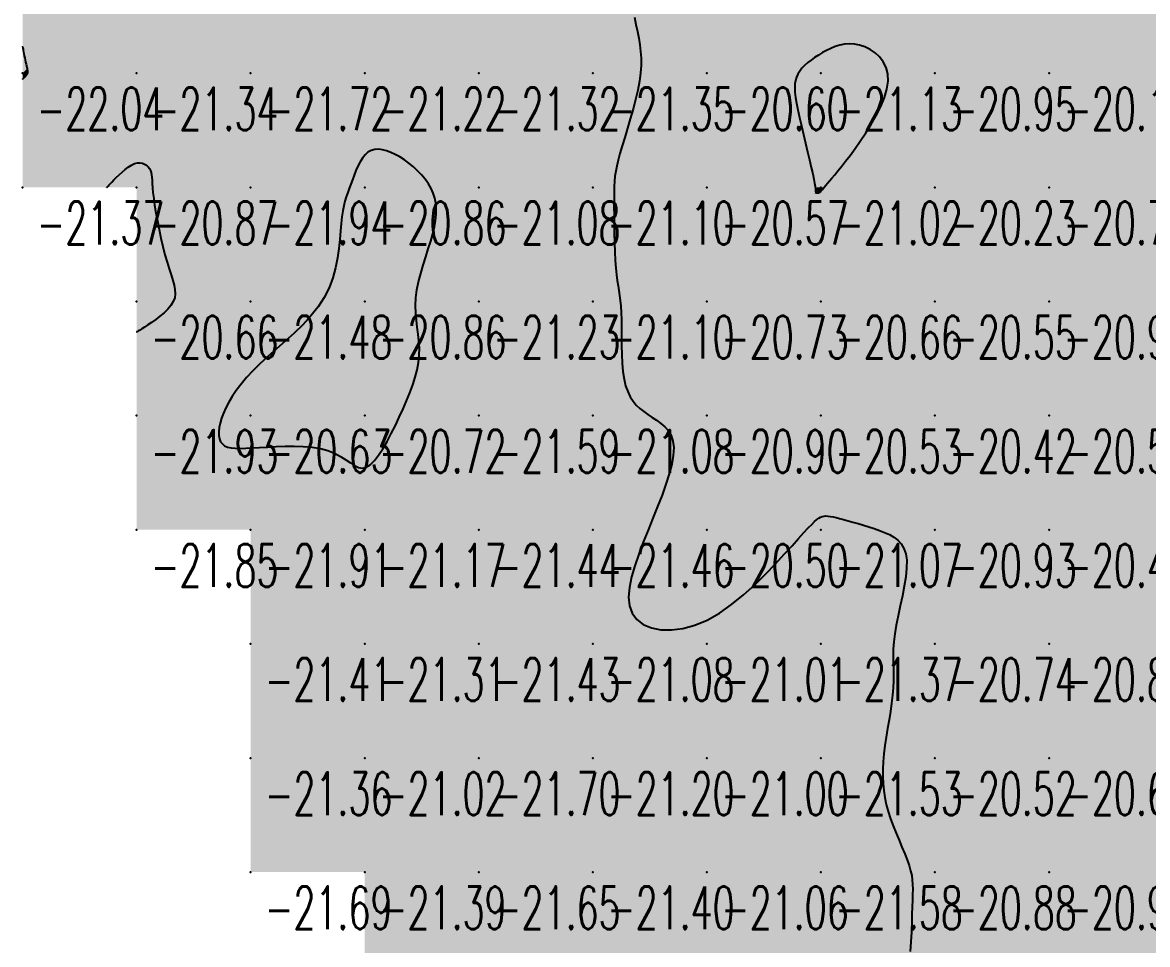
# Model space of a CAD drawing. Header units: millimetres. Extents: x 88261 to 90953, y 390274 to 392322.
# Drawn here: x 89060.2 to 89158.9, y 391240.9 to 391321.7 of the extents above; entities that cross this region are included whole.
import ezdxf
from ezdxf.enums import TextEntityAlignment as Align

# ---------------------------------------------------------------- set-up
doc = ezdxf.new("R2010")
doc.units = ezdxf.units.MM
doc.header["$LTSCALE"] = 25
for name, color, linetype in [('CN_03_00', 7, 'Continuous'), ('COTEAlt', 7, 'Continuous'), ('TN_COLORIAGE', 7, 'Continuous')]:
    doc.layers.add(name, color=color, linetype=linetype)
doc.styles.add('Simplex 1.0', font='Simplex.shx', dxfattribs={"width": 0.99, "height": 2.5})
doc.styles.get("Standard").update_dxf_attribs({"font": 'times.ttf'})

# ---------------------------------------------------------------- blocks, each defined once
blk = doc.blocks.new('COTE')
at = {"color": 0}
blk.add_point((0, 0), dxfattribs=at)
at = {"layer": 'COTEAlt'}
blk.add_attdef('ALT', text='', height=3.75, dxfattribs=at).set_placement((1.25, -1.25), align=Align.TOP_LEFT)

msp = doc.modelspace()

# ---------------------------------------------------------------- linework, layer by layer
at = {"layer": 'CN_03_00', "flags": 128}
for points, elevation in [([(89113.893, 391322.14), (89114.034, 391321.499), (89114.165, 391320.889), (89114.28, 391320.302), (89114.375, 391319.724), (89114.443, 391319.144), (89114.478, 391318.548), (89114.476, 391317.925), (89114.43, 391317.261), (89114.335, 391316.545), (89114.188, 391315.77), (89113.998, 391314.949), (89113.778, 391314.103), (89113.538, 391313.253), (89113.292, 391312.418), (89113.05, 391311.618), (89112.826, 391310.873), (89112.63, 391310.203), (89112.472, 391309.622), (89112.35, 391309.112), (89112.259, 391308.65), (89112.195, 391308.211), (89112.153, 391307.772), (89112.128, 391307.309), (89112.115, 391306.797), (89112.11, 391306.213), (89112.108, 391305.541), (89112.111, 391304.796), (89112.118, 391304.004), (89112.131, 391303.188), (89112.152, 391302.373), (89112.18, 391301.582), (89112.218, 391300.839), (89112.266, 391300.17), (89112.325, 391299.589), (89112.391, 391299.083), (89112.461, 391298.626), (89112.532, 391298.196), (89112.599, 391297.768), (89112.658, 391297.321), (89112.706, 391296.829), (89112.74, 391296.271), (89112.756, 391295.629), (89112.762, 391294.918), (89112.764, 391294.16), (89112.771, 391293.377), (89112.789, 391292.591), (89112.827, 391291.824), (89112.892, 391291.097), (89112.991, 391290.434), (89113.131, 391289.849), (89113.31, 391289.34), (89113.527, 391288.897), (89113.778, 391288.51), (89114.062, 391288.17), (89114.374, 391287.867), (89114.714, 391287.593), (89115.077, 391287.336), (89115.46, 391287.088), (89115.848, 391286.836), (89116.224, 391286.564), (89116.572, 391286.259), (89116.875, 391285.908), (89117.117, 391285.496), (89117.28, 391285.009), (89117.348, 391284.433), (89117.31, 391283.758), (89117.174, 391282.994), (89116.954, 391282.151), (89116.666, 391281.242), (89116.322, 391280.28), (89115.936, 391279.277), (89115.524, 391278.245), (89115.099, 391277.197), (89114.676, 391276.145), (89114.277, 391275.104), (89113.926, 391274.089), (89113.645, 391273.114), (89113.458, 391272.195), (89113.388, 391271.346), (89113.458, 391270.582), (89113.691, 391269.919), (89114.103, 391269.369), (89114.678, 391268.941), (89115.394, 391268.641), (89116.227, 391268.478), (89117.155, 391268.457), (89118.154, 391268.587), (89119.202, 391268.873), (89120.275, 391269.323), (89121.351, 391269.936), (89122.416, 391270.682), (89123.453, 391271.524), (89124.449, 391272.424), (89125.387, 391273.343), (89126.255, 391274.245), (89127.036, 391275.091), (89127.716, 391275.844), (89128.286, 391276.475), (89128.754, 391276.989), (89129.135, 391277.398), (89129.442, 391277.715), (89129.69, 391277.955), (89129.894, 391278.131), (89130.066, 391278.255), (89130.222, 391278.341), (89130.374, 391278.399), (89130.53, 391278.435), (89130.695, 391278.447), (89130.877, 391278.439), (89131.081, 391278.412), (89131.314, 391278.366), (89131.581, 391278.303), (89131.889, 391278.225), (89132.243, 391278.133), (89132.635, 391278.027), (89133.06, 391277.91), (89133.508, 391277.781), (89133.972, 391277.642), (89134.444, 391277.495), (89134.917, 391277.339), (89135.383, 391277.176), (89135.833, 391277.006), (89136.258, 391276.816), (89136.65, 391276.595), (89136.998, 391276.329), (89137.294, 391276.006), (89137.528, 391275.612), (89137.69, 391275.135), (89137.772, 391274.563), (89137.767, 391273.887), (89137.691, 391273.127), (89137.56, 391272.305), (89137.393, 391271.445), (89137.207, 391270.572), (89137.021, 391269.709), (89136.853, 391268.88), (89136.719, 391268.109), (89136.635, 391267.412), (89136.592, 391266.781), (89136.581, 391266.196), (89136.589, 391265.642), (89136.605, 391265.102), (89136.619, 391264.559), (89136.619, 391263.995), (89136.593, 391263.395), (89136.535, 391262.744), (89136.448, 391262.051), (89136.34, 391261.326), (89136.22, 391260.58), (89136.096, 391259.824), (89135.974, 391259.069), (89135.864, 391258.326), (89135.773, 391257.608), (89135.709, 391256.92), (89135.673, 391256.261), (89135.667, 391255.624), (89135.693, 391255.003), (89135.752, 391254.392), (89135.847, 391253.785), (89135.978, 391253.175), (89136.147, 391252.557), (89136.353, 391251.926), (89136.588, 391251.288), (89136.841, 391250.653), (89137.1, 391250.029), (89137.355, 391249.424), (89137.595, 391248.846), (89137.809, 391248.305), (89137.985, 391247.809), (89138.117, 391247.362), (89138.207, 391246.951), (89138.262, 391246.556), (89138.288, 391246.16), (89138.294, 391245.745), (89138.284, 391245.293), (89138.266, 391244.785), (89138.246, 391244.202), (89138.229, 391243.534), (89138.209, 391242.791), (89138.181, 391241.989), (89138.137, 391241.144), (89138.07, 391240.275)], -21), ([(89060.249, 391319.564), (89060.249, 391319.564), (89060.25, 391319.559), (89060.252, 391319.547), (89060.257, 391319.524), (89060.265, 391319.486), (89060.276, 391319.428), (89060.293, 391319.348), (89060.314, 391319.242), (89060.341, 391319.107), (89060.373, 391318.949), (89060.409, 391318.774), (89060.447, 391318.589), (89060.486, 391318.402), (89060.524, 391318.218), (89060.561, 391318.044), (89060.595, 391317.888), (89060.625, 391317.754), (89060.65, 391317.641), (89060.669, 391317.546), (89060.682, 391317.464), (89060.687, 391317.394), (89060.685, 391317.332), (89060.675, 391317.273), (89060.655, 391317.216), (89060.626, 391317.158), (89060.59, 391317.099), (89060.547, 391317.04), (89060.502, 391316.983), (89060.456, 391316.928), (89060.411, 391316.879), (89060.37, 391316.835), (89060.334, 391316.798), (89060.306, 391316.769), (89060.285, 391316.747), (89060.27, 391316.731), (89060.259, 391316.72), (89060.253, 391316.714), (89060.25, 391316.711), (89060.249, 391316.71), (89060.249, 391316.709)], -22), ([(89067.64, 391307.239), (89067.641, 391307.24), (89067.646, 391307.247), (89067.663, 391307.263), (89067.694, 391307.296), (89067.746, 391307.351), (89067.823, 391307.432), (89067.931, 391307.545), (89068.075, 391307.696), (89068.257, 391307.887), (89068.473, 391308.107), (89068.715, 391308.344), (89068.976, 391308.584), (89069.249, 391308.815), (89069.527, 391309.024), (89069.802, 391309.196), (89070.068, 391309.32), (89070.317, 391309.386), (89070.548, 391309.396), (89070.759, 391309.359), (89070.949, 391309.282), (89071.116, 391309.171), (89071.258, 391309.034), (89071.375, 391308.879), (89071.464, 391308.711), (89071.526, 391308.535), (89071.566, 391308.344), (89071.592, 391308.127), (89071.61, 391307.873), (89071.628, 391307.571), (89071.652, 391307.21), (89071.69, 391306.78), (89071.749, 391306.27), (89071.834, 391305.675), (89071.943, 391305.009), (89072.073, 391304.293), (89072.22, 391303.548), (89072.382, 391302.793), (89072.555, 391302.051), (89072.735, 391301.34), (89072.919, 391300.682), (89073.102, 391300.092), (89073.274, 391299.566), (89073.425, 391299.094), (89073.543, 391298.668), (89073.618, 391298.278), (89073.637, 391297.916), (89073.59, 391297.571), (89073.466, 391297.235), (89073.258, 391296.901), (89072.981, 391296.572), (89072.655, 391296.254), (89072.297, 391295.95), (89071.928, 391295.668), (89071.566, 391295.412), (89071.231, 391295.187), (89070.942, 391294.999), (89070.713, 391294.851), (89070.541, 391294.739), (89070.418, 391294.66), (89070.335, 391294.606), (89070.285, 391294.574), (89070.26, 391294.557), (89070.25, 391294.551), (89070.249, 391294.55)], -21)]:
    msp.add_lwpolyline(points, dxfattribs=dict(at, elevation=elevation))
at = {"layer": 'CN_03_00', "elevation": -21, "flags": 128}
for points in [[(89129.623, 391307.966), (89129.69, 391307.603), (89129.734, 391307.327), (89129.762, 391307.124), (89129.778, 391306.982), (89129.789, 391306.888), (89129.801, 391306.829), (89129.818, 391306.794), (89129.846, 391306.771), (89129.884, 391306.757), (89129.929, 391306.753), (89129.979, 391306.757), (89130.033, 391306.769), (89130.087, 391306.788), (89130.141, 391306.814), (89130.191, 391306.846), (89130.236, 391306.884), (89130.281, 391306.931), (89130.331, 391306.99), (89130.39, 391307.066), (89130.463, 391307.16), (89130.556, 391307.278), (89130.672, 391307.422), (89130.818, 391307.596), (89130.997, 391307.804), (89131.21, 391308.05), (89131.459, 391308.34), (89131.743, 391308.68), (89132.062, 391309.073), (89132.418, 391309.527), (89132.811, 391310.045), (89133.241, 391310.633), (89133.705, 391311.293), (89134.184, 391312.01), (89134.657, 391312.768), (89135.101, 391313.548), (89135.494, 391314.333), (89135.813, 391315.106), (89136.037, 391315.848), (89136.143, 391316.543), (89136.117, 391317.175), (89135.969, 391317.742), (89135.721, 391318.241), (89135.39, 391318.673), (89134.997, 391319.037), (89134.561, 391319.331), (89134.1, 391319.556), (89133.634, 391319.71), (89133.18, 391319.795), (89132.739, 391319.815), (89132.313, 391319.781), (89131.9, 391319.698), (89131.5, 391319.575), (89131.114, 391319.42), (89130.74, 391319.24), (89130.378, 391319.044), (89130.029, 391318.837), (89129.696, 391318.623), (89129.382, 391318.399), (89129.09, 391318.168), (89128.825, 391317.929), (89128.59, 391317.683), (89128.388, 391317.429), (89128.224, 391317.169), (89128.099, 391316.9), (89128.013, 391316.615), (89127.964, 391316.305), (89127.952, 391315.958), (89127.974, 391315.567), (89128.029, 391315.121), (89128.115, 391314.61), (89128.232, 391314.025), (89128.376, 391313.363), (89128.54, 391312.64), (89128.718, 391311.883), (89128.901, 391311.116), (89129.081, 391310.362), (89129.251, 391309.646), (89129.403, 391308.993), (89129.529, 391308.427), (89129.623, 391307.966)], [(89077.973, 391284.6), (89078.227, 391284.489), (89078.538, 391284.416), (89078.907, 391284.377), (89079.337, 391284.365), (89079.832, 391284.376), (89080.394, 391284.404), (89081.026, 391284.442), (89081.727, 391284.487), (89082.481, 391284.527), (89083.269, 391284.555), (89084.071, 391284.561), (89084.868, 391284.536), (89085.639, 391284.47), (89086.367, 391284.353), (89087.03, 391284.177), (89087.616, 391283.939), (89088.13, 391283.66), (89088.584, 391283.368), (89088.992, 391283.093), (89089.364, 391282.862), (89089.714, 391282.703), (89090.053, 391282.646), (89090.393, 391282.717), (89090.744, 391282.938), (89091.106, 391283.295), (89091.473, 391283.767), (89091.844, 391284.333), (89092.214, 391284.972), (89092.58, 391285.662), (89092.938, 391286.383), (89093.285, 391287.113), (89093.617, 391287.835), (89093.929, 391288.545), (89094.214, 391289.243), (89094.466, 391289.928), (89094.681, 391290.6), (89094.852, 391291.259), (89094.973, 391291.904), (89095.038, 391292.536), (89095.046, 391293.155), (89095.008, 391293.765), (89094.941, 391294.373), (89094.861, 391294.982), (89094.785, 391295.599), (89094.727, 391296.229), (89094.705, 391296.877), (89094.735, 391297.549), (89094.827, 391298.248), (89094.973, 391298.967), (89095.16, 391299.696), (89095.373, 391300.427), (89095.599, 391301.15), (89095.824, 391301.857), (89096.035, 391302.538), (89096.217, 391303.183), (89096.36, 391303.787), (89096.46, 391304.351), (89096.515, 391304.879), (89096.524, 391305.377), (89096.487, 391305.848), (89096.401, 391306.297), (89096.266, 391306.728), (89096.08, 391307.146), (89095.843, 391307.555), (89095.562, 391307.951), (89095.243, 391308.332), (89094.893, 391308.695), (89094.52, 391309.037), (89094.13, 391309.354), (89093.731, 391309.643), (89093.331, 391309.901), (89092.935, 391310.124), (89092.547, 391310.309), (89092.169, 391310.449), (89091.805, 391310.541), (89091.458, 391310.578), (89091.129, 391310.557), (89090.823, 391310.472), (89090.54, 391310.319), (89090.285, 391310.095), (89090.053, 391309.81), (89089.844, 391309.477), (89089.653, 391309.107), (89089.479, 391308.713), (89089.318, 391308.308), (89089.168, 391307.903), (89089.026, 391307.511), (89088.889, 391307.141), (89088.759, 391306.782), (89088.636, 391306.421), (89088.521, 391306.043), (89088.417, 391305.634), (89088.323, 391305.181), (89088.242, 391304.67), (89088.174, 391304.086), (89088.117, 391303.42), (89088.058, 391302.683), (89087.98, 391301.888), (89087.866, 391301.052), (89087.698, 391300.189), (89087.461, 391299.314), (89087.137, 391298.442), (89086.709, 391297.588), (89086.167, 391296.763), (89085.529, 391295.97), (89084.82, 391295.207), (89084.064, 391294.472), (89083.287, 391293.763), (89082.512, 391293.081), (89081.765, 391292.422), (89081.07, 391291.786), (89080.447, 391291.172), (89079.897, 391290.579), (89079.415, 391290.007), (89078.996, 391289.455), (89078.636, 391288.925), (89078.331, 391288.415), (89078.076, 391287.926), (89077.866, 391287.458), (89077.699, 391287.01), (89077.573, 391286.587), (89077.492, 391286.191), (89077.454, 391285.827), (89077.462, 391285.497), (89077.517, 391285.207), (89077.619, 391284.958), (89077.771, 391284.755), (89077.973, 391284.6)]]:
    msp.add_lwpolyline(points, close=True, dxfattribs=at)
at = {"layer": 'TN_COLORIAGE', "color": 233}
for points in [[(89060.249, 391319.564, -21.129), (89060.64, 391317.631, -21.129), (89060.249, 391327.239, -21.129), (89070.249, 391327.239, -21.129)], [(89060.761, 391317.239, -21.129), (89060.64, 391317.631, -21.129), (89070.249, 391317.239, -21.129), (89070.249, 391327.239, -21.129)], [(89070.249, 391327.239, -21.143), (89070.249, 391317.239, -21.143), (89080.249, 391327.239, -21.143)], [(89070.249, 391317.239, -21.143), (89080.249, 391317.239, -21.143), (89080.249, 391327.239, -21.143)], [(89080.249, 391317.239, -21.204), (89090.249, 391317.239, -21.204), (89090.249, 391327.239, -21.204)], [(89080.249, 391327.239, -21.204), (89080.249, 391317.239, -21.204), (89090.249, 391327.239, -21.204)], [(89090.249, 391317.239, -21.592), (89100.249, 391317.239, -21.592), (89100.249, 391327.239, -21.592)], [(89090.249, 391327.239, -21.592), (89090.249, 391317.239, -21.592), (89100.249, 391327.239, -21.592)], [(89100.249, 391327.239, -21.182), (89100.249, 391317.239, -21.182), (89110.249, 391327.239, -21.182)], [(89100.249, 391317.239, -21.182), (89110.249, 391317.239, -21.182), (89110.249, 391327.239, -21.182)], [(89110.249, 391317.239, -21), (89114.138, 391321.129, -21), (89110.249, 391327.239, -21), (89112.733, 391327.239, -21)], [(89114.138, 391321.129, -21.351), (89114.919, 391317.239, -21.351), (89110.249, 391317.239, -21.351)], [(89130.249, 391319.138, -21.13), (89133.481, 391320.471, -21.13), (89130.249, 391317.239, -21.13)], [(89133.481, 391320.471, -21.13), (89137.635, 391317.239, -21.13), (89130.249, 391317.239, -21.13)], [(89130.249, 391319.138, -21.13), (89127.791, 391317.239, -21.13), (89130.249, 391317.239, -21.13)], [(89060.249, 391316.709, -21.342), (89060.761, 391317.239, -21.342), (89060.249, 391307.239, -21.342), (89070.249, 391317.239, -21.342)], [(89060.249, 391307.239, -21), (89067.64, 391307.239, -21), (89070.249, 391317.239, -21), (89070.249, 391309.98, -21)], [(89080.249, 391317.239, -21), (89071.771, 391308.761, -21), (89070.249, 391317.239, -21), (89070.249, 391309.98, -21)], [(89080.249, 391307.239, -21), (89071.452, 391307.239, -21), (89080.249, 391317.239, -21), (89071.771, 391308.761, -21)], [(89080.249, 391307.239, -21), (89088.972, 391307.239, -21), (89090.249, 391317.239, -21), (89090.249, 391311.102, -21)], [(89080.249, 391317.239, -21.22), (89080.249, 391307.239, -21.22), (89090.249, 391317.239, -21.22)], [(89100.249, 391317.239, -21), (89093.275, 391310.266, -21), (89090.249, 391317.239, -21), (89090.249, 391311.102, -21)], [(89100.249, 391317.239, -21), (89093.275, 391310.266, -21), (89100.249, 391307.239, -21), (89096.635, 391307.239, -21)], [(89100.249, 391317.239, -21.351), (89100.249, 391307.239, -21.351), (89110.249, 391317.239, -21.351)], [(89100.249, 391307.239, -21.351), (89110.249, 391307.239, -21.351), (89110.249, 391317.239, -21.351)], [(89110.249, 391317.239, -21), (89114.919, 391317.239, -21), (89110.249, 391307.239, -21), (89112.195, 391309.185, -21)], [(89127.928, 391314.918, -21.13), (89127.791, 391317.239, -21.13), (89130.249, 391317.239, -21.13)], [(89130.249, 391317.239, -21), (89127.928, 391314.918, -21), (89130.249, 391307.239, -21), (89129.888, 391307.239, -21)], [(89130.249, 391317.239, -21), (89137.635, 391317.239, -21), (89130.249, 391307.239, -21), (89132.839, 391309.83, -21)], [(89112.08, 391307.239, -21.097), (89112.195, 391309.185, -21.097), (89110.249, 391307.239, -21.097)], [(89130.455, 391307.239, -21.016), (89132.839, 391309.83, -21.016), (89130.249, 391307.239, -21.016)], [(89072.913, 391299.903, -21.945), (89071.452, 391307.239, -21.945), (89080.249, 391307.239, -21.945)], [(89080.249, 391307.239, -21), (89072.913, 391299.903, -21), (89080.249, 391297.239, -21), (89074.408, 391297.239, -21)], [(89080.249, 391307.239, -21), (89088.972, 391307.239, -21), (89080.249, 391297.239, -21), (89088.018, 391305.009, -21)], [(89100.249, 391297.239, -21), (89094.012, 391297.239, -21), (89100.249, 391307.239, -21), (89096.664, 391303.655, -21)], [(89096.664, 391303.655, -21.078), (89096.635, 391307.239, -21.078), (89100.249, 391307.239, -21.078)], [(89100.249, 391307.239, -21.097), (89100.249, 391297.239, -21.097), (89110.249, 391307.239, -21.097)], [(89100.249, 391297.239, -21.097), (89110.249, 391297.239, -21.097), (89110.249, 391307.239, -21.097)], [(89110.249, 391297.239, -21), (89112.145, 391299.135, -21), (89110.249, 391307.239, -21), (89112.08, 391307.239, -21)], [(89129.888, 391307.239, -21.016), (89129.693, 391306.684, -21.016), (89130.249, 391307.239, -21.016)], [(89130.249, 391306.788, -21.016), (89129.693, 391306.684, -21.016), (89130.249, 391307.239, -21.016)], [(89130.455, 391307.239, -21.016), (89130.249, 391306.788, -21.016), (89130.249, 391307.239, -21.016)], [(89087.996, 391297.239, -21.482), (89088.018, 391305.009, -21.482), (89080.249, 391297.239, -21.482)], [(89112.145, 391299.135, -21.101), (89112.938, 391297.239, -21.101), (89110.249, 391297.239, -21.101)], [(89070.249, 391287.239, -21), (89077.428, 391287.239, -21), (89080.249, 391297.239, -21), (89080.249, 391291.56, -21)], [(89070.249, 391287.239, -21), (89070.249, 391294.55, -21), (89080.249, 391297.239, -21), (89074.408, 391297.239, -21)], [(89080.249, 391291.56, -21.482), (89087.996, 391297.239, -21.482), (89080.249, 391297.239, -21.482)], [(89100.249, 391287.239, -21), (89093.442, 391287.239, -21), (89100.249, 391297.239, -21), (89095.694, 391292.684, -21)], [(89095.694, 391292.684, -21.232), (89094.012, 391297.239, -21.232), (89100.249, 391297.239, -21.232)], [(89100.249, 391287.239, -21.101), (89110.249, 391287.239, -21.101), (89110.249, 391297.239, -21.101)], [(89100.249, 391297.239, -21.101), (89100.249, 391287.239, -21.101), (89110.249, 391297.239, -21.101)], [(89110.249, 391297.239, -21), (89112.938, 391297.239, -21), (89110.249, 391287.239, -21), (89112.54, 391289.531, -21)], [(89112.54, 391289.531, -21.082), (89114.846, 391287.239, -21.082), (89110.249, 391287.239, -21.082)], [(89070.249, 391287.239, -21), (89077.428, 391287.239, -21), (89070.249, 391277.239, -21), (89077.237, 391284.228, -21)], [(89100.249, 391287.239, -21), (89093.442, 391287.239, -21), (89090.249, 391277.239, -21), (89090.249, 391281.038, -21)], [(89090.249, 391277.239, -21.592), (89100.249, 391277.239, -21.592), (89100.249, 391287.239, -21.592)], [(89100.249, 391277.239, -21.082), (89110.249, 391277.239, -21.082), (89110.249, 391287.239, -21.082)], [(89100.249, 391287.239, -21.082), (89100.249, 391277.239, -21.082), (89110.249, 391287.239, -21.082)], [(89110.249, 391277.239, -21), (89118.539, 391285.529, -21), (89110.249, 391287.239, -21), (89114.846, 391287.239, -21)], [(89115.088, 391277.239, -21.464), (89118.539, 391285.529, -21.464), (89110.249, 391277.239, -21.464)], [(89080.249, 391284.379, -21.915), (89087.921, 391284.912, -21.915), (89080.249, 391277.239, -21.915)], [(89080.249, 391277.239, -21), (89087.921, 391284.912, -21), (89090.249, 391277.239, -21), (89090.249, 391281.038, -21)], [(89080.249, 391277.239, -21), (89080.249, 391284.379, -21), (89070.249, 391277.239, -21), (89077.237, 391284.228, -21)], [(89128.95, 391277.239, -21.074), (89130.249, 391278.607, -21.074), (89130.249, 391277.239, -21.074)], [(89131.386, 391278.376, -21.074), (89130.249, 391278.607, -21.074), (89130.249, 391277.239, -21.074)], [(89131.386, 391278.376, -21.074), (89135.544, 391277.239, -21.074), (89130.249, 391277.239, -21.074)], [(89080.249, 391267.239, -21.17), (89090.249, 391267.239, -21.17), (89090.249, 391277.239, -21.17)], [(89080.249, 391277.239, -21.17), (89080.249, 391267.239, -21.17), (89090.249, 391277.239, -21.17)], [(89090.249, 391277.239, -21.44), (89090.249, 391267.239, -21.44), (89100.249, 391277.239, -21.44)], [(89090.249, 391267.239, -21.44), (89100.249, 391267.239, -21.44), (89100.249, 391277.239, -21.44)], [(89100.249, 391267.239, -21.464), (89110.249, 391267.239, -21.464), (89110.249, 391277.239, -21.464)], [(89100.249, 391277.239, -21.464), (89100.249, 391267.239, -21.464), (89110.249, 391277.239, -21.464)], [(89110.249, 391277.239, -21), (89115.088, 391277.239, -21), (89110.249, 391267.239, -21), (89111.702, 391268.693, -21)], [(89130.249, 391277.239, -21), (89128.95, 391277.239, -21), (89120.249, 391267.239, -21), (89120.249, 391267.501, -21)], [(89120.249, 391267.239, -21.074), (89130.249, 391267.239, -21.074), (89130.249, 391277.239, -21.074)], [(89130.249, 391267.239, -21), (89138.734, 391275.724, -21), (89130.249, 391277.239, -21), (89135.544, 391277.239, -21)], [(89136.15, 391267.239, -21.368), (89138.734, 391275.724, -21.368), (89130.249, 391267.239, -21.368)], [(89110.249, 391267.239, -21), (89111.702, 391268.693, -21), (89120.249, 391267.239, -21), (89120.249, 391267.501, -21)], [(89080.249, 391267.239, -21.308), (89080.249, 391257.239, -21.308), (89090.249, 391267.239, -21.308)], [(89080.249, 391257.239, -21.308), (89090.249, 391257.239, -21.308), (89090.249, 391267.239, -21.308)], [(89090.249, 391267.239, -21.43), (89090.249, 391257.239, -21.43), (89100.249, 391267.239, -21.43)], [(89090.249, 391257.239, -21.43), (89100.249, 391257.239, -21.43), (89100.249, 391267.239, -21.43)], [(89100.249, 391257.239, -21.084), (89110.249, 391257.239, -21.084), (89110.249, 391267.239, -21.084)], [(89100.249, 391267.239, -21.084), (89100.249, 391257.239, -21.084), (89110.249, 391267.239, -21.084)], [(89110.249, 391267.239, -21.013), (89110.249, 391257.239, -21.013), (89120.249, 391267.239, -21.013)], [(89110.249, 391257.239, -21.013), (89120.249, 391257.239, -21.013), (89120.249, 391267.239, -21.013)], [(89120.249, 391267.239, -21.368), (89120.249, 391257.239, -21.368), (89130.249, 391267.239, -21.368)], [(89120.249, 391257.239, -21.368), (89130.249, 391257.239, -21.368), (89130.249, 391267.239, -21.368)], [(89130.249, 391257.239, -21), (89136.982, 391263.972, -21), (89130.249, 391267.239, -21), (89136.15, 391267.239, -21)], [(89135.483, 391257.239, -21.526), (89136.982, 391263.972, -21.526), (89130.249, 391257.239, -21.526)], [(89080.249, 391257.239, -21.017), (89080.249, 391247.239, -21.017), (89090.249, 391257.239, -21.017)], [(89080.249, 391247.239, -21.017), (89090.249, 391247.239, -21.017), (89090.249, 391257.239, -21.017)], [(89090.249, 391247.239, -21.701), (89100.249, 391247.239, -21.701), (89100.249, 391257.239, -21.701)], [(89090.249, 391257.239, -21.701), (89090.249, 391247.239, -21.701), (89100.249, 391257.239, -21.701)], [(89100.249, 391247.239, -21.2), (89110.249, 391247.239, -21.2), (89110.249, 391257.239, -21.2)], [(89100.249, 391257.239, -21.2), (89100.249, 391247.239, -21.2), (89110.249, 391257.239, -21.2)], [(89110.249, 391257.239, -21.002), (89110.249, 391247.239, -21.002), (89120.249, 391257.239, -21.002)], [(89110.249, 391247.239, -21.002), (89120.249, 391247.239, -21.002), (89120.249, 391257.239, -21.002)], [(89120.249, 391257.239, -21.526), (89120.249, 391247.239, -21.526), (89130.249, 391257.239, -21.526)], [(89120.249, 391247.239, -21.526), (89130.249, 391247.239, -21.526), (89130.249, 391257.239, -21.526)], [(89130.249, 391247.239, -21), (89135.724, 391252.715, -21), (89130.249, 391257.239, -21), (89135.483, 391257.239, -21)], [(89135.724, 391252.715, -21.58), (89138.498, 391247.239, -21.58), (89130.249, 391247.239, -21.58)], [(89090.249, 391237.239, -21.649), (89100.249, 391237.239, -21.649), (89100.249, 391247.239, -21.649)], [(89090.249, 391247.239, -21.649), (89090.249, 391237.239, -21.649), (89100.249, 391247.239, -21.649)], [(89100.249, 391237.239, -21.396), (89110.249, 391237.239, -21.396), (89110.249, 391247.239, -21.396)], [(89100.249, 391247.239, -21.396), (89100.249, 391237.239, -21.396), (89110.249, 391247.239, -21.396)], [(89110.249, 391247.239, -21.065), (89110.249, 391237.239, -21.065), (89120.249, 391247.239, -21.065)], [(89110.249, 391237.239, -21.065), (89120.249, 391237.239, -21.065), (89120.249, 391247.239, -21.065)], [(89120.249, 391237.239, -21.58), (89130.249, 391237.239, -21.58), (89130.249, 391247.239, -21.58)], [(89120.249, 391247.239, -21.58), (89120.249, 391237.239, -21.58), (89130.249, 391247.239, -21.58)], [(89130.249, 391247.239, -21), (89138.498, 391247.239, -21), (89130.249, 391237.239, -21), (89138.193, 391245.184, -21)], [(89138.193, 391245.184, -21.476), (89138.203, 391237.239, -21.476), (89130.249, 391237.239, -21.476)]]:
    msp.add_solid(points, dxfattribs=at)
at = {"layer": 'TN_COLORIAGE', "color": 223}
for points in [[(89112.733, 391327.239, -20.449), (89114.138, 391321.129, -20.449), (89120.249, 391327.239, -20.449)], [(89114.919, 391317.239, -20.449), (89114.138, 391321.129, -20.449), (89120.249, 391317.239, -20.449), (89120.249, 391327.239, -20.449)], [(89120.249, 391327.239, -20.444), (89120.249, 391317.239, -20.444), (89130.249, 391327.239, -20.444)], [(89127.791, 391317.239, -20.444), (89130.249, 391319.138, -20.444), (89120.249, 391317.239, -20.444), (89130.249, 391327.239, -20.444)], [(89133.481, 391320.471, -20.444), (89130.249, 391319.138, -20.444), (89140.249, 391327.239, -20.444), (89130.249, 391327.239, -20.444)], [(89137.635, 391317.239, -20.727), (89133.481, 391320.471, -20.727), (89140.249, 391317.239, -20.727), (89140.249, 391327.239, -20.727)], [(89140.249, 391327.239, -20.392), (89140.249, 391317.239, -20.392), (89150.249, 391327.239, -20.392)], [(89140.249, 391317.239, -20.392), (89150.249, 391317.239, -20.392), (89150.249, 391327.239, -20.392)], [(89150.249, 391327.239, -20.629), (89150.249, 391317.239, -20.629), (89160.249, 391327.239, -20.629)], [(89150.249, 391317.239, -20.629), (89160.249, 391317.239, -20.629), (89160.249, 391327.239, -20.629)], [(89112.195, 391309.185, -20.569), (89112.08, 391307.239, -20.569), (89120.249, 391317.239, -20.569), (89120.249, 391307.239, -20.569)], [(89112.195, 391309.185, -20.6), (89114.919, 391317.239, -20.6), (89120.249, 391317.239, -20.6)], [(89127.791, 391317.239, -20.569), (89127.928, 391314.918, -20.569), (89120.249, 391317.239, -20.569), (89120.249, 391307.239, -20.569)], [(89132.839, 391309.83, -20.234), (89130.455, 391307.239, -20.234), (89140.249, 391317.239, -20.234), (89140.249, 391307.239, -20.234)], [(89132.839, 391309.83, -20.954), (89137.635, 391317.239, -20.954), (89140.249, 391317.239, -20.954)], [(89140.249, 391317.239, -20.14), (89140.249, 391307.239, -20.14), (89150.249, 391317.239, -20.14)], [(89140.249, 391307.239, -20.14), (89150.249, 391307.239, -20.14), (89150.249, 391317.239, -20.14)], [(89150.249, 391317.239, -20.737), (89150.249, 391307.239, -20.737), (89160.249, 391317.239, -20.737)], [(89150.249, 391307.239, -20.737), (89160.249, 391307.239, -20.737), (89160.249, 391317.239, -20.737)], [(89129.888, 391307.239, -20.569), (89127.928, 391314.918, -20.569), (89120.249, 391307.239, -20.569)], [(89090.249, 391311.102, -20.862), (89088.972, 391307.239, -20.862), (89090.249, 391307.239, -20.862)], [(89090.249, 391311.102, -20.862), (89093.275, 391310.266, -20.862), (89090.249, 391307.239, -20.862)], [(89096.635, 391307.239, -20.862), (89093.275, 391310.266, -20.862), (89090.249, 391307.239, -20.862)], [(89070.249, 391309.98, -20.871), (89067.64, 391307.239, -20.871), (89070.249, 391307.239, -20.871)], [(89070.249, 391309.98, -20.871), (89071.771, 391308.761, -20.871), (89070.249, 391307.239, -20.871)], [(89071.771, 391308.761, -20.871), (89071.452, 391307.239, -20.871), (89070.249, 391307.239, -20.871)], [(89071.452, 391307.239, -20.657), (89072.913, 391299.903, -20.657), (89070.249, 391307.239, -20.657), (89070.249, 391297.239, -20.657)], [(89088.018, 391305.009, -20.86), (89087.996, 391297.239, -20.86), (89090.249, 391307.239, -20.86), (89090.249, 391297.239, -20.86)], [(89088.018, 391305.009, -20.862), (89088.972, 391307.239, -20.862), (89090.249, 391307.239, -20.862)], [(89096.635, 391307.239, -20.86), (89096.664, 391303.655, -20.86), (89090.249, 391307.239, -20.86), (89090.249, 391297.239, -20.86)], [(89112.08, 391307.239, -20.569), (89112.145, 391299.135, -20.569), (89120.249, 391307.239, -20.569)], [(89112.938, 391297.239, -20.569), (89112.145, 391299.135, -20.569), (89120.249, 391297.239, -20.569), (89120.249, 391307.239, -20.569)], [(89129.693, 391306.684, -20.569), (89129.888, 391307.239, -20.569), (89120.249, 391297.239, -20.569), (89120.249, 391307.239, -20.569)], [(89130.249, 391306.788, -20.234), (89130.455, 391307.239, -20.234), (89130.249, 391297.239, -20.234), (89140.249, 391307.239, -20.234)], [(89130.249, 391297.239, -20.234), (89140.249, 391297.239, -20.234), (89140.249, 391307.239, -20.234)], [(89140.249, 391307.239, -20.757), (89140.249, 391297.239, -20.757), (89150.249, 391307.239, -20.757)], [(89140.249, 391297.239, -20.757), (89150.249, 391297.239, -20.757), (89150.249, 391307.239, -20.757)], [(89150.249, 391307.239, -20.377), (89150.249, 391297.239, -20.377), (89160.249, 391307.239, -20.377)], [(89150.249, 391297.239, -20.377), (89160.249, 391297.239, -20.377), (89160.249, 391307.239, -20.377)], [(89129.693, 391306.684, -20.659), (89130.249, 391306.788, -20.659), (89120.249, 391297.239, -20.659), (89130.249, 391297.239, -20.659)], [(89096.664, 391303.655, -20.86), (89094.012, 391297.239, -20.86), (89090.249, 391297.239, -20.86)], [(89074.408, 391297.239, -20.657), (89072.913, 391299.903, -20.657), (89070.249, 391297.239, -20.657)], [(89074.408, 391297.239, -20.657), (89070.249, 391294.55, -20.657), (89070.249, 391297.239, -20.657)], [(89080.249, 391287.239, -20.86), (89090.249, 391287.239, -20.86), (89090.249, 391297.239, -20.86)], [(89087.996, 391297.239, -20.633), (89080.249, 391291.56, -20.633), (89090.249, 391297.239, -20.633), (89080.249, 391287.239, -20.633)], [(89094.012, 391297.239, -20.722), (89095.694, 391292.684, -20.722), (89090.249, 391297.239, -20.722), (89090.249, 391287.239, -20.722)], [(89112.54, 391289.531, -20.726), (89112.938, 391297.239, -20.726), (89120.249, 391297.239, -20.726)], [(89114.846, 391287.239, -20.726), (89112.54, 391289.531, -20.726), (89120.249, 391287.239, -20.726), (89120.249, 391297.239, -20.726)], [(89120.249, 391297.239, -20.659), (89120.249, 391287.239, -20.659), (89130.249, 391297.239, -20.659)], [(89120.249, 391287.239, -20.659), (89130.249, 391287.239, -20.659), (89130.249, 391297.239, -20.659)], [(89130.249, 391297.239, -20.555), (89130.249, 391287.239, -20.555), (89140.249, 391297.239, -20.555)], [(89130.249, 391287.239, -20.555), (89140.249, 391287.239, -20.555), (89140.249, 391297.239, -20.555)], [(89140.249, 391297.239, -20.916), (89140.249, 391287.239, -20.916), (89150.249, 391297.239, -20.916)], [(89140.249, 391287.239, -20.916), (89150.249, 391287.239, -20.916), (89150.249, 391297.239, -20.916)], [(89150.249, 391297.239, -20.717), (89150.249, 391287.239, -20.717), (89160.249, 391297.239, -20.717)], [(89150.249, 391287.239, -20.717), (89160.249, 391287.239, -20.717), (89160.249, 391297.239, -20.717)], [(89095.694, 391292.684, -20.722), (89093.442, 391287.239, -20.722), (89090.249, 391287.239, -20.722)], [(89080.249, 391291.56, -20.633), (89077.428, 391287.239, -20.633), (89080.249, 391287.239, -20.633)], [(89077.237, 391284.228, -20.633), (89077.428, 391287.239, -20.633), (89080.249, 391287.239, -20.633)], [(89077.237, 391284.228, -20.633), (89080.249, 391284.379, -20.633), (89080.249, 391287.239, -20.633)], [(89087.921, 391284.912, -20.633), (89080.249, 391284.379, -20.633), (89090.249, 391287.239, -20.633), (89080.249, 391287.239, -20.633)], [(89090.249, 391281.038, -20.722), (89087.921, 391284.912, -20.722), (89090.249, 391287.239, -20.722)], [(89090.249, 391281.038, -20.722), (89093.442, 391287.239, -20.722), (89090.249, 391287.239, -20.722)], [(89114.846, 391287.239, -20.904), (89118.539, 391285.529, -20.904), (89120.249, 391287.239, -20.904)], [(89118.539, 391285.529, -20.505), (89115.088, 391277.239, -20.505), (89120.249, 391287.239, -20.505), (89120.249, 391277.239, -20.505)], [(89120.249, 391287.239, -20.533), (89120.249, 391277.239, -20.533), (89130.249, 391287.239, -20.533)], [(89130.249, 391278.607, -20.505), (89128.95, 391277.239, -20.505), (89130.249, 391287.239, -20.505), (89120.249, 391277.239, -20.505)], [(89130.249, 391278.607, -20.424), (89131.386, 391278.376, -20.424), (89130.249, 391287.239, -20.424), (89140.249, 391287.239, -20.424)], [(89135.544, 391277.239, -20.424), (89131.386, 391278.376, -20.424), (89140.249, 391277.239, -20.424), (89140.249, 391287.239, -20.424)], [(89140.249, 391287.239, -20.511), (89140.249, 391277.239, -20.511), (89150.249, 391287.239, -20.511)], [(89140.249, 391277.239, -20.511), (89150.249, 391277.239, -20.511), (89150.249, 391287.239, -20.511)], [(89150.249, 391287.239, -20.695), (89150.249, 391277.239, -20.695), (89160.249, 391287.239, -20.695)], [(89150.249, 391277.239, -20.695), (89160.249, 391277.239, -20.695), (89160.249, 391287.239, -20.695)], [(89111.702, 391268.693, -20.505), (89115.088, 391277.239, -20.505), (89120.249, 391277.239, -20.505)], [(89120.249, 391267.501, -20.505), (89111.702, 391268.693, -20.505), (89120.249, 391277.239, -20.505)], [(89120.249, 391267.501, -20.505), (89128.95, 391277.239, -20.505), (89120.249, 391277.239, -20.505)], [(89135.544, 391277.239, -20.934), (89138.734, 391275.724, -20.934), (89140.249, 391277.239, -20.934)], [(89138.734, 391275.724, -20.745), (89136.15, 391267.239, -20.745), (89140.249, 391277.239, -20.745), (89140.249, 391267.239, -20.745)], [(89140.249, 391277.239, -20.42), (89140.249, 391267.239, -20.42), (89150.249, 391277.239, -20.42)], [(89140.249, 391267.239, -20.42), (89150.249, 391267.239, -20.42), (89150.249, 391277.239, -20.42)], [(89150.249, 391277.239, -20.711), (89150.249, 391267.239, -20.711), (89160.249, 391277.239, -20.711)], [(89150.249, 391267.239, -20.711), (89160.249, 391267.239, -20.711), (89160.249, 391277.239, -20.711)], [(89136.982, 391263.972, -20.521), (89135.483, 391257.239, -20.521), (89140.249, 391267.239, -20.521), (89140.249, 391257.239, -20.521)], [(89136.15, 391267.239, -20.745), (89136.982, 391263.972, -20.745), (89140.249, 391267.239, -20.745)], [(89140.249, 391267.239, -20.86), (89140.249, 391257.239, -20.86), (89150.249, 391267.239, -20.86)], [(89140.249, 391257.239, -20.86), (89150.249, 391257.239, -20.86), (89150.249, 391267.239, -20.86)], [(89150.249, 391267.239, -20.37), (89150.249, 391257.239, -20.37), (89160.249, 391267.239, -20.37)], [(89150.249, 391257.239, -20.37), (89160.249, 391257.239, -20.37), (89160.249, 391267.239, -20.37)], [(89135.483, 391257.239, -20.521), (89135.724, 391252.715, -20.521), (89140.249, 391257.239, -20.521)], [(89138.498, 391247.239, -20.521), (89135.724, 391252.715, -20.521), (89140.249, 391247.239, -20.521), (89140.249, 391257.239, -20.521)], [(89140.249, 391257.239, -20.674), (89140.249, 391247.239, -20.674), (89150.249, 391257.239, -20.674)], [(89140.249, 391247.239, -20.674), (89150.249, 391247.239, -20.674), (89150.249, 391257.239, -20.674)], [(89150.249, 391257.239, -20.383), (89150.249, 391247.239, -20.383), (89160.249, 391257.239, -20.383)], [(89150.249, 391247.239, -20.383), (89160.249, 391247.239, -20.383), (89160.249, 391257.239, -20.383)], [(89138.193, 391245.184, -20.877), (89138.498, 391247.239, -20.877), (89140.249, 391247.239, -20.877)], [(89138.203, 391237.239, -20.877), (89138.193, 391245.184, -20.877), (89140.249, 391237.239, -20.877), (89140.249, 391247.239, -20.877)], [(89140.249, 391247.239, -20.938), (89140.249, 391237.239, -20.938), (89150.249, 391247.239, -20.938)], [(89140.249, 391237.239, -20.938), (89150.249, 391237.239, -20.938), (89150.249, 391247.239, -20.938)], [(89150.249, 391247.239, -20.965), (89150.249, 391237.239, -20.965), (89160.249, 391247.239, -20.965)], [(89150.249, 391237.239, -20.965), (89160.249, 391237.239, -20.965), (89160.249, 391247.239, -20.965)]]:
    msp.add_solid(points, dxfattribs=at)
at = {"layer": 'TN_COLORIAGE', "color": 243}
for points in [[(89060.64, 391317.631, -22.035), (89060.249, 391319.564, -22.035), (89060.249, 391317.239, -22.035)], [(89060.64, 391317.631, -22.035), (89060.761, 391317.239, -22.035), (89060.249, 391317.239, -22.035)], [(89060.761, 391317.239, -22.035), (89060.249, 391316.709, -22.035), (89060.249, 391317.239, -22.035)]]:
    msp.add_solid(points, dxfattribs=at)

# ---------------------------------------------------------------- block references
at = {"layer": 'COTEAlt'}
ref = msp.add_blockref('COTE', (89060.249, 391317.239), dxfattribs=at)
ref.add_attrib('ALT', '-22.04', dxfattribs={"height": 3.75, "style": 'Simplex 1.0', "width": 0.6}).set_placement((89061.499, 391315.989), align=Align.TOP_LEFT)
ref = msp.add_blockref('COTE', (89070.249, 391317.239), dxfattribs=at)
ref.add_attrib('ALT', '-21.34', dxfattribs={"height": 3.75, "style": 'Simplex 1.0', "width": 0.6}).set_placement((89071.499, 391315.989), align=Align.TOP_LEFT)
ref = msp.add_blockref('COTE', (89080.249, 391317.239), dxfattribs=at)
ref.add_attrib('ALT', '-21.72', dxfattribs={"height": 3.75, "style": 'Simplex 1.0', "width": 0.6}).set_placement((89081.499, 391315.989), align=Align.TOP_LEFT)
ref = msp.add_blockref('COTE', (89090.249, 391317.239), dxfattribs=at)
ref.add_attrib('ALT', '-21.22', dxfattribs={"height": 3.75, "style": 'Simplex 1.0', "width": 0.6}).set_placement((89091.499, 391315.989), align=Align.TOP_LEFT)
ref = msp.add_blockref('COTE', (89100.249, 391317.239), dxfattribs=at)
ref.add_attrib('ALT', '-21.32', dxfattribs={"height": 3.75, "style": 'Simplex 1.0', "width": 0.6}).set_placement((89101.499, 391315.989), align=Align.TOP_LEFT)
ref = msp.add_blockref('COTE', (89110.249, 391317.239), dxfattribs=at)
ref.add_attrib('ALT', '-21.35', dxfattribs={"height": 3.75, "style": 'Simplex 1.0', "width": 0.6}).set_placement((89111.499, 391315.989), align=Align.TOP_LEFT)
ref = msp.add_blockref('COTE', (89120.249, 391317.239), dxfattribs=at)
ref.add_attrib('ALT', '-20.60', dxfattribs={"height": 3.75, "style": 'Simplex 1.0', "width": 0.6}).set_placement((89121.499, 391315.989), align=Align.TOP_LEFT)
ref = msp.add_blockref('COTE', (89130.249, 391317.239), dxfattribs=at)
ref.add_attrib('ALT', '-21.13', dxfattribs={"height": 3.75, "style": 'Simplex 1.0', "width": 0.6}).set_placement((89131.499, 391315.989), align=Align.TOP_LEFT)
ref = msp.add_blockref('COTE', (89140.249, 391317.239), dxfattribs=at)
ref.add_attrib('ALT', '-20.95', dxfattribs={"height": 3.75, "style": 'Simplex 1.0', "width": 0.6}).set_placement((89141.499, 391315.989), align=Align.TOP_LEFT)
ref = msp.add_blockref('COTE', (89150.249, 391317.239), dxfattribs=at)
ref.add_attrib('ALT', '-20.14', dxfattribs={"height": 3.75, "style": 'Simplex 1.0', "width": 0.6}).set_placement((89151.499, 391315.989), align=Align.TOP_LEFT)
ref = msp.add_blockref('COTE', (89060.249, 391307.239), dxfattribs=at)
ref.add_attrib('ALT', '-21.37', dxfattribs={"height": 3.75, "style": 'Simplex 1.0', "width": 0.6}).set_placement((89061.499, 391305.989), align=Align.TOP_LEFT)
ref = msp.add_blockref('COTE', (89070.249, 391307.239), dxfattribs=at)
ref.add_attrib('ALT', '-20.87', dxfattribs={"height": 3.75, "style": 'Simplex 1.0', "width": 0.6}).set_placement((89071.499, 391305.989), align=Align.TOP_LEFT)
ref = msp.add_blockref('COTE', (89080.249, 391307.239), dxfattribs=at)
ref.add_attrib('ALT', '-21.94', dxfattribs={"height": 3.75, "style": 'Simplex 1.0', "width": 0.6}).set_placement((89081.499, 391305.989), align=Align.TOP_LEFT)
ref = msp.add_blockref('COTE', (89090.249, 391307.239), dxfattribs=at)
ref.add_attrib('ALT', '-20.86', dxfattribs={"height": 3.75, "style": 'Simplex 1.0', "width": 0.6}).set_placement((89091.499, 391305.989), align=Align.TOP_LEFT)
ref = msp.add_blockref('COTE', (89100.249, 391307.239), dxfattribs=at)
ref.add_attrib('ALT', '-21.08', dxfattribs={"height": 3.75, "style": 'Simplex 1.0', "width": 0.6}).set_placement((89101.499, 391305.989), align=Align.TOP_LEFT)
ref = msp.add_blockref('COTE', (89110.249, 391307.239), dxfattribs=at)
ref.add_attrib('ALT', '-21.10', dxfattribs={"height": 3.75, "style": 'Simplex 1.0', "width": 0.6}).set_placement((89111.499, 391305.989), align=Align.TOP_LEFT)
ref = msp.add_blockref('COTE', (89120.249, 391307.239), dxfattribs=at)
ref.add_attrib('ALT', '-20.57', dxfattribs={"height": 3.75, "style": 'Simplex 1.0', "width": 0.6}).set_placement((89121.499, 391305.989), align=Align.TOP_LEFT)
ref = msp.add_blockref('COTE', (89130.249, 391307.239), dxfattribs=at)
ref.add_attrib('ALT', '-21.02', dxfattribs={"height": 3.75, "style": 'Simplex 1.0', "width": 0.6}).set_placement((89131.499, 391305.989), align=Align.TOP_LEFT)
ref = msp.add_blockref('COTE', (89140.249, 391307.239), dxfattribs=at)
ref.add_attrib('ALT', '-20.23', dxfattribs={"height": 3.75, "style": 'Simplex 1.0', "width": 0.6}).set_placement((89141.499, 391305.989), align=Align.TOP_LEFT)
ref = msp.add_blockref('COTE', (89150.249, 391307.239), dxfattribs=at)
ref.add_attrib('ALT', '-20.76', dxfattribs={"height": 3.75, "style": 'Simplex 1.0', "width": 0.6}).set_placement((89151.499, 391305.989), align=Align.TOP_LEFT)
ref = msp.add_blockref('COTE', (89070.249, 391297.239), dxfattribs=at)
ref.add_attrib('ALT', '-20.66', dxfattribs={"height": 3.75, "style": 'Simplex 1.0', "width": 0.6}).set_placement((89071.499, 391295.989), align=Align.TOP_LEFT)
ref = msp.add_blockref('COTE', (89080.249, 391297.239), dxfattribs=at)
ref.add_attrib('ALT', '-21.48', dxfattribs={"height": 3.75, "style": 'Simplex 1.0', "width": 0.6}).set_placement((89081.499, 391295.989), align=Align.TOP_LEFT)
ref = msp.add_blockref('COTE', (89090.249, 391297.239), dxfattribs=at)
ref.add_attrib('ALT', '-20.86', dxfattribs={"height": 3.75, "style": 'Simplex 1.0', "width": 0.6}).set_placement((89091.499, 391295.989), align=Align.TOP_LEFT)
ref = msp.add_blockref('COTE', (89100.249, 391297.239), dxfattribs=at)
ref.add_attrib('ALT', '-21.23', dxfattribs={"height": 3.75, "style": 'Simplex 1.0', "width": 0.6}).set_placement((89101.499, 391295.989), align=Align.TOP_LEFT)
ref = msp.add_blockref('COTE', (89110.249, 391297.239), dxfattribs=at)
ref.add_attrib('ALT', '-21.10', dxfattribs={"height": 3.75, "style": 'Simplex 1.0', "width": 0.6}).set_placement((89111.499, 391295.989), align=Align.TOP_LEFT)
ref = msp.add_blockref('COTE', (89120.249, 391297.239), dxfattribs=at)
ref.add_attrib('ALT', '-20.73', dxfattribs={"height": 3.75, "style": 'Simplex 1.0', "width": 0.6}).set_placement((89121.499, 391295.989), align=Align.TOP_LEFT)
ref = msp.add_blockref('COTE', (89130.249, 391297.239), dxfattribs=at)
ref.add_attrib('ALT', '-20.66', dxfattribs={"height": 3.75, "style": 'Simplex 1.0', "width": 0.6}).set_placement((89131.499, 391295.989), align=Align.TOP_LEFT)
ref = msp.add_blockref('COTE', (89140.249, 391297.239), dxfattribs=at)
ref.add_attrib('ALT', '-20.55', dxfattribs={"height": 3.75, "style": 'Simplex 1.0', "width": 0.6}).set_placement((89141.499, 391295.989), align=Align.TOP_LEFT)
ref = msp.add_blockref('COTE', (89150.249, 391297.239), dxfattribs=at)
ref.add_attrib('ALT', '-20.92', dxfattribs={"height": 3.75, "style": 'Simplex 1.0', "width": 0.6}).set_placement((89151.499, 391295.989), align=Align.TOP_LEFT)
ref = msp.add_blockref('COTE', (89070.249, 391287.239), dxfattribs=at)
ref.add_attrib('ALT', '-21.93', dxfattribs={"height": 3.75, "style": 'Simplex 1.0', "width": 0.6}).set_placement((89071.499, 391285.989), align=Align.TOP_LEFT)
ref = msp.add_blockref('COTE', (89080.249, 391287.239), dxfattribs=at)
ref.add_attrib('ALT', '-20.63', dxfattribs={"height": 3.75, "style": 'Simplex 1.0', "width": 0.6}).set_placement((89081.499, 391285.989), align=Align.TOP_LEFT)
ref = msp.add_blockref('COTE', (89090.249, 391287.239), dxfattribs=at)
ref.add_attrib('ALT', '-20.72', dxfattribs={"height": 3.75, "style": 'Simplex 1.0', "width": 0.6}).set_placement((89091.499, 391285.989), align=Align.TOP_LEFT)
ref = msp.add_blockref('COTE', (89100.249, 391287.239), dxfattribs=at)
ref.add_attrib('ALT', '-21.59', dxfattribs={"height": 3.75, "style": 'Simplex 1.0', "width": 0.6}).set_placement((89101.499, 391285.989), align=Align.TOP_LEFT)
ref = msp.add_blockref('COTE', (89110.249, 391287.239), dxfattribs=at)
ref.add_attrib('ALT', '-21.08', dxfattribs={"height": 3.75, "style": 'Simplex 1.0', "width": 0.6}).set_placement((89111.499, 391285.989), align=Align.TOP_LEFT)
ref = msp.add_blockref('COTE', (89120.249, 391287.239), dxfattribs=at)
ref.add_attrib('ALT', '-20.90', dxfattribs={"height": 3.75, "style": 'Simplex 1.0', "width": 0.6}).set_placement((89121.499, 391285.989), align=Align.TOP_LEFT)
ref = msp.add_blockref('COTE', (89130.249, 391287.239), dxfattribs=at)
ref.add_attrib('ALT', '-20.53', dxfattribs={"height": 3.75, "style": 'Simplex 1.0', "width": 0.6}).set_placement((89131.499, 391285.989), align=Align.TOP_LEFT)
ref = msp.add_blockref('COTE', (89140.249, 391287.239), dxfattribs=at)
ref.add_attrib('ALT', '-20.42', dxfattribs={"height": 3.75, "style": 'Simplex 1.0', "width": 0.6}).set_placement((89141.499, 391285.989), align=Align.TOP_LEFT)
ref = msp.add_blockref('COTE', (89150.249, 391287.239), dxfattribs=at)
ref.add_attrib('ALT', '-20.51', dxfattribs={"height": 3.75, "style": 'Simplex 1.0', "width": 0.6}).set_placement((89151.499, 391285.989), align=Align.TOP_LEFT)
ref = msp.add_blockref('COTE', (89070.249, 391277.239), dxfattribs=at)
ref.add_attrib('ALT', '-21.85', dxfattribs={"height": 3.75, "style": 'Simplex 1.0', "width": 0.6}).set_placement((89071.499, 391275.989), align=Align.TOP_LEFT)
ref = msp.add_blockref('COTE', (89080.249, 391277.239), dxfattribs=at)
ref.add_attrib('ALT', '-21.91', dxfattribs={"height": 3.75, "style": 'Simplex 1.0', "width": 0.6}).set_placement((89081.499, 391275.989), align=Align.TOP_LEFT)
ref = msp.add_blockref('COTE', (89090.249, 391277.239), dxfattribs=at)
ref.add_attrib('ALT', '-21.17', dxfattribs={"height": 3.75, "style": 'Simplex 1.0', "width": 0.6}).set_placement((89091.499, 391275.989), align=Align.TOP_LEFT)
ref = msp.add_blockref('COTE', (89100.249, 391277.239), dxfattribs=at)
ref.add_attrib('ALT', '-21.44', dxfattribs={"height": 3.75, "style": 'Simplex 1.0', "width": 0.6}).set_placement((89101.499, 391275.989), align=Align.TOP_LEFT)
ref = msp.add_blockref('COTE', (89110.249, 391277.239), dxfattribs=at)
ref.add_attrib('ALT', '-21.46', dxfattribs={"height": 3.75, "style": 'Simplex 1.0', "width": 0.6}).set_placement((89111.499, 391275.989), align=Align.TOP_LEFT)
ref = msp.add_blockref('COTE', (89120.249, 391277.239), dxfattribs=at)
ref.add_attrib('ALT', '-20.50', dxfattribs={"height": 3.75, "style": 'Simplex 1.0', "width": 0.6}).set_placement((89121.499, 391275.989), align=Align.TOP_LEFT)
ref = msp.add_blockref('COTE', (89130.249, 391277.239), dxfattribs=at)
ref.add_attrib('ALT', '-21.07', dxfattribs={"height": 3.75, "style": 'Simplex 1.0', "width": 0.6}).set_placement((89131.499, 391275.989), align=Align.TOP_LEFT)
ref = msp.add_blockref('COTE', (89140.249, 391277.239), dxfattribs=at)
ref.add_attrib('ALT', '-20.93', dxfattribs={"height": 3.75, "style": 'Simplex 1.0', "width": 0.6}).set_placement((89141.499, 391275.989), align=Align.TOP_LEFT)
ref = msp.add_blockref('COTE', (89150.249, 391277.239), dxfattribs=at)
ref.add_attrib('ALT', '-20.42', dxfattribs={"height": 3.75, "style": 'Simplex 1.0', "width": 0.6}).set_placement((89151.499, 391275.989), align=Align.TOP_LEFT)
ref = msp.add_blockref('COTE', (89080.249, 391267.239), dxfattribs=at)
ref.add_attrib('ALT', '-21.41', dxfattribs={"height": 3.75, "style": 'Simplex 1.0', "width": 0.6}).set_placement((89081.499, 391265.989), align=Align.TOP_LEFT)
ref = msp.add_blockref('COTE', (89090.249, 391267.239), dxfattribs=at)
ref.add_attrib('ALT', '-21.31', dxfattribs={"height": 3.75, "style": 'Simplex 1.0', "width": 0.6}).set_placement((89091.499, 391265.989), align=Align.TOP_LEFT)
ref = msp.add_blockref('COTE', (89100.249, 391267.239), dxfattribs=at)
ref.add_attrib('ALT', '-21.43', dxfattribs={"height": 3.75, "style": 'Simplex 1.0', "width": 0.6}).set_placement((89101.499, 391265.989), align=Align.TOP_LEFT)
ref = msp.add_blockref('COTE', (89110.249, 391267.239), dxfattribs=at)
ref.add_attrib('ALT', '-21.08', dxfattribs={"height": 3.75, "style": 'Simplex 1.0', "width": 0.6}).set_placement((89111.499, 391265.989), align=Align.TOP_LEFT)
ref = msp.add_blockref('COTE', (89120.249, 391267.239), dxfattribs=at)
ref.add_attrib('ALT', '-21.01', dxfattribs={"height": 3.75, "style": 'Simplex 1.0', "width": 0.6}).set_placement((89121.499, 391265.989), align=Align.TOP_LEFT)
ref = msp.add_blockref('COTE', (89130.249, 391267.239), dxfattribs=at)
ref.add_attrib('ALT', '-21.37', dxfattribs={"height": 3.75, "style": 'Simplex 1.0', "width": 0.6}).set_placement((89131.499, 391265.989), align=Align.TOP_LEFT)
ref = msp.add_blockref('COTE', (89140.249, 391267.239), dxfattribs=at)
ref.add_attrib('ALT', '-20.74', dxfattribs={"height": 3.75, "style": 'Simplex 1.0', "width": 0.6}).set_placement((89141.499, 391265.989), align=Align.TOP_LEFT)
ref = msp.add_blockref('COTE', (89150.249, 391267.239), dxfattribs=at)
ref.add_attrib('ALT', '-20.86', dxfattribs={"height": 3.75, "style": 'Simplex 1.0', "width": 0.6}).set_placement((89151.499, 391265.989), align=Align.TOP_LEFT)
ref = msp.add_blockref('COTE', (89080.249, 391257.239), dxfattribs=at)
ref.add_attrib('ALT', '-21.36', dxfattribs={"height": 3.75, "style": 'Simplex 1.0', "width": 0.6}).set_placement((89081.499, 391255.989), align=Align.TOP_LEFT)
ref = msp.add_blockref('COTE', (89090.249, 391257.239), dxfattribs=at)
ref.add_attrib('ALT', '-21.02', dxfattribs={"height": 3.75, "style": 'Simplex 1.0', "width": 0.6}).set_placement((89091.499, 391255.989), align=Align.TOP_LEFT)
ref = msp.add_blockref('COTE', (89100.249, 391257.239), dxfattribs=at)
ref.add_attrib('ALT', '-21.70', dxfattribs={"height": 3.75, "style": 'Simplex 1.0', "width": 0.6}).set_placement((89101.499, 391255.989), align=Align.TOP_LEFT)
ref = msp.add_blockref('COTE', (89110.249, 391257.239), dxfattribs=at)
ref.add_attrib('ALT', '-21.20', dxfattribs={"height": 3.75, "style": 'Simplex 1.0', "width": 0.6}).set_placement((89111.499, 391255.989), align=Align.TOP_LEFT)
ref = msp.add_blockref('COTE', (89120.249, 391257.239), dxfattribs=at)
ref.add_attrib('ALT', '-21.00', dxfattribs={"height": 3.75, "style": 'Simplex 1.0', "width": 0.6}).set_placement((89121.499, 391255.989), align=Align.TOP_LEFT)
ref = msp.add_blockref('COTE', (89130.249, 391257.239), dxfattribs=at)
ref.add_attrib('ALT', '-21.53', dxfattribs={"height": 3.75, "style": 'Simplex 1.0', "width": 0.6}).set_placement((89131.499, 391255.989), align=Align.TOP_LEFT)
ref = msp.add_blockref('COTE', (89140.249, 391257.239), dxfattribs=at)
ref.add_attrib('ALT', '-20.52', dxfattribs={"height": 3.75, "style": 'Simplex 1.0', "width": 0.6}).set_placement((89141.499, 391255.989), align=Align.TOP_LEFT)
ref = msp.add_blockref('COTE', (89150.249, 391257.239), dxfattribs=at)
ref.add_attrib('ALT', '-20.67', dxfattribs={"height": 3.75, "style": 'Simplex 1.0', "width": 0.6}).set_placement((89151.499, 391255.989), align=Align.TOP_LEFT)
ref = msp.add_blockref('COTE', (89080.249, 391247.239), dxfattribs=at)
ref.add_attrib('ALT', '-21.69', dxfattribs={"height": 3.75, "style": 'Simplex 1.0', "width": 0.6}).set_placement((89081.499, 391245.989), align=Align.TOP_LEFT)
ref = msp.add_blockref('COTE', (89090.249, 391247.239), dxfattribs=at)
ref.add_attrib('ALT', '-21.39', dxfattribs={"height": 3.75, "style": 'Simplex 1.0', "width": 0.6}).set_placement((89091.499, 391245.989), align=Align.TOP_LEFT)
ref = msp.add_blockref('COTE', (89100.249, 391247.239), dxfattribs=at)
ref.add_attrib('ALT', '-21.65', dxfattribs={"height": 3.75, "style": 'Simplex 1.0', "width": 0.6}).set_placement((89101.499, 391245.989), align=Align.TOP_LEFT)
ref = msp.add_blockref('COTE', (89110.249, 391247.239), dxfattribs=at)
ref.add_attrib('ALT', '-21.40', dxfattribs={"height": 3.75, "style": 'Simplex 1.0', "width": 0.6}).set_placement((89111.499, 391245.989), align=Align.TOP_LEFT)
ref = msp.add_blockref('COTE', (89120.249, 391247.239), dxfattribs=at)
ref.add_attrib('ALT', '-21.06', dxfattribs={"height": 3.75, "style": 'Simplex 1.0', "width": 0.6}).set_placement((89121.499, 391245.989), align=Align.TOP_LEFT)
ref = msp.add_blockref('COTE', (89130.249, 391247.239), dxfattribs=at)
ref.add_attrib('ALT', '-21.58', dxfattribs={"height": 3.75, "style": 'Simplex 1.0', "width": 0.6}).set_placement((89131.499, 391245.989), align=Align.TOP_LEFT)
ref = msp.add_blockref('COTE', (89140.249, 391247.239), dxfattribs=at)
ref.add_attrib('ALT', '-20.88', dxfattribs={"height": 3.75, "style": 'Simplex 1.0', "width": 0.6}).set_placement((89141.499, 391245.989), align=Align.TOP_LEFT)
ref = msp.add_blockref('COTE', (89150.249, 391247.239), dxfattribs=at)
ref.add_attrib('ALT', '-20.94', dxfattribs={"height": 3.75, "style": 'Simplex 1.0', "width": 0.6}).set_placement((89151.499, 391245.989), align=Align.TOP_LEFT)

doc.saveas('drawing.dxf')
